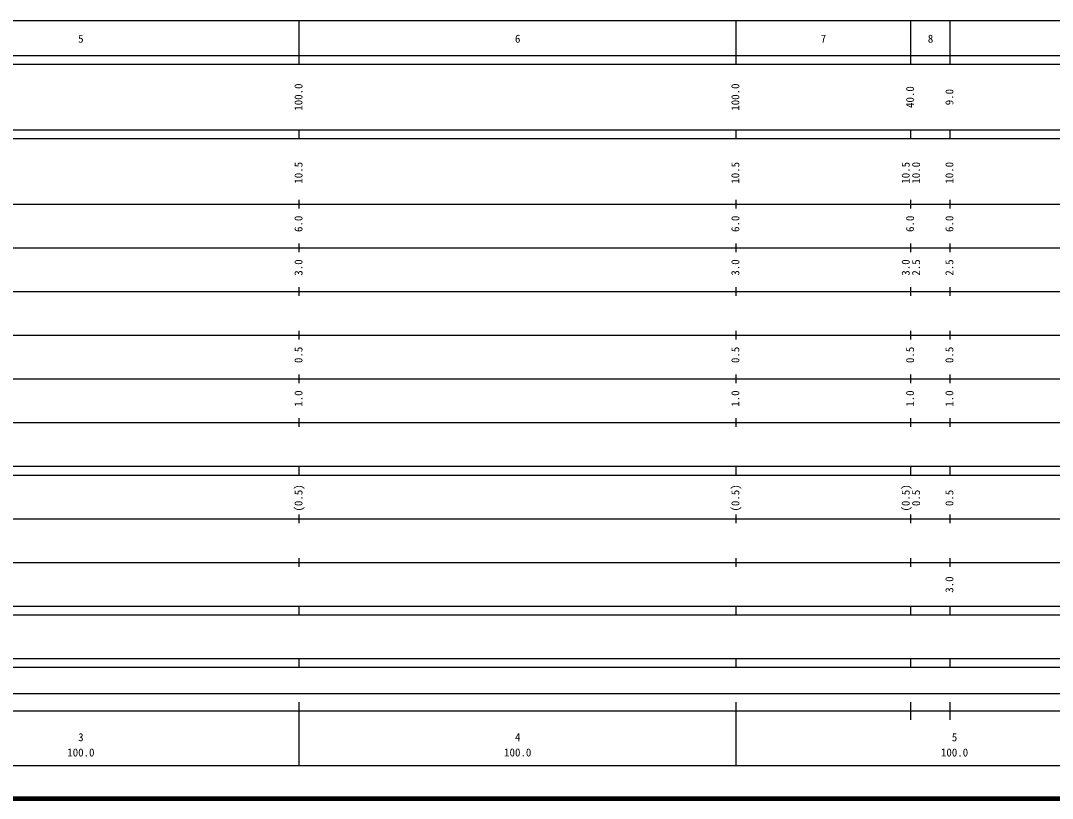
# Model space of a CAD drawing. Units: millimetres on the paper, enlarged 1000 times. Extents: x 40000 to 680000, y 20000 to 380000.
# Drawn here: x 304210 to 540392, y 20000 to 198000 of the extents above; entities that cross this region are included whole.
import ezdxf
from ezdxf.enums import TextEntityAlignment as Align

# ---------------------------------------------------------------- set-up
doc = ezdxf.new("R2010")
doc.units = ezdxf.units.MM
doc.header["$LTSCALE"] = 1000
doc.layers.add('M-TTL', color=2, linetype='Continuous', lineweight=140)
doc.layers.add('M-TTL-BAND', color=7, linetype='Continuous', lineweight=25)
doc.styles.add('ＭＳ ゴシック', font='')
doc.styles.get('ＭＳ ゴシック').set_extended_font_data('MS Gothic')

msp = doc.modelspace()

# ---------------------------------------------------------------- linework, layer by layer
at = {"layer": 'M-TTL'}
msp.add_line((40000, 20000), (680000, 20000), dxfattribs=at)
at = {"layer": 'M-TTL-BAND'}
for p, q in [((68000, 198000), (579000, 198000)), ((368000, 188000), (368000, 198000)), ((468000, 188000), (468000, 198000)), ((508000, 188000), (508000, 198000)), ((517000, 188000), (517000, 198000)), ((40000, 190000), (579000, 190000)), ((40000, 188000), (579000, 188000)), ((40000, 173000), (579000, 173000)), ((368000, 171000), (368000, 173000)), ((468000, 171000), (468000, 173000)), ((508000, 171000), (508000, 173000)), ((517000, 171000), (517000, 173000)), ((40000, 171000), (579000, 171000)), ((40000, 156000), (579000, 156000)), ((368000, 155000), (368000, 157000)), ((468000, 155000), (468000, 157000)), ((508000, 155000), (508000, 157000)), ((517000, 155000), (517000, 157000)), ((368000, 145000), (368000, 147000)), ((468000, 145000), (468000, 147000)), ((508000, 145000), (508000, 147000)), ((517000, 145000), (517000, 147000)), ((46000, 146000), (579000, 146000)), ((368000, 135000), (368000, 137000)), ((468000, 135000), (468000, 137000)), ((508000, 135000), (508000, 137000)), ((517000, 135000), (517000, 137000)), ((52000, 136000), (579000, 136000)), ((46000, 126000), (579000, 126000)), ((368000, 125000), (368000, 127000)), ((468000, 125000), (468000, 127000)), ((508000, 125000), (508000, 127000)), ((517000, 125000), (517000, 127000)), ((52000, 116000), (579000, 116000)), ((368000, 115000), (368000, 117000)), ((468000, 115000), (468000, 117000)), ((508000, 115000), (508000, 117000)), ((517000, 115000), (517000, 117000)), ((368000, 105000), (368000, 107000)), ((468000, 105000), (468000, 107000)), ((508000, 105000), (508000, 107000)), ((517000, 105000), (517000, 107000)), ((46000, 106000), (579000, 106000)), ((40000, 96000), (579000, 96000)), ((368000, 94000), (368000, 96000)), ((468000, 94000), (468000, 96000)), ((508000, 94000), (508000, 96000)), ((517000, 94000), (517000, 96000)), ((40000, 94000), (579000, 94000)), ((49000, 84000), (579000, 84000)), ((368000, 83000), (368000, 85000)), ((468000, 83000), (468000, 85000)), ((508000, 83000), (508000, 85000)), ((517000, 83000), (517000, 85000)), ((40000, 74000), (579000, 74000)), ((368000, 73000), (368000, 75000)), ((468000, 73000), (468000, 75000)), ((508000, 73000), (508000, 75000)), ((517000, 73000), (517000, 75000)), ((40000, 64000), (579000, 64000)), ((368000, 62000), (368000, 64000)), ((468000, 62000), (468000, 64000)), ((508000, 62000), (508000, 64000)), ((517000, 62000), (517000, 64000)), ((40000, 62000), (579000, 62000)), ((40000, 52000), (579000, 52000)), ((368000, 50000), (368000, 52000)), ((468000, 50000), (468000, 52000)), ((508000, 50000), (508000, 52000)), ((517000, 50000), (517000, 52000)), ((40000, 50000), (579000, 50000)), ((71000, 44000), (565000, 44000)), ((368000, 27500), (368000, 42000)), ((468000, 27500), (468000, 42000)), ((508000, 38000), (508000, 42000)), ((517000, 38000), (517000, 42000)), ((40000, 40000), (579000, 40000)), ((68000, 27500), (579000, 27500))]:
    msp.add_line(p, q, dxfattribs=at)

# ---------------------------------------------------------------- texts
at = {"layer": 'M-TTL-BAND', "style": 'ＭＳ ゴシック'}
for s, p in [('5', (318000, 192405)), ('6', (418000, 192405)), ('7', (488000, 192405)), ('8', (512500, 192405)), ('3', (318000, 32523)), ('4', (418000, 32523)), ('5', (518000, 32523)), ('100.0', (318000, 29033)), ('100.0', (418000, 29033)), ('100.0', (518000, 29033))]:
    msp.add_text(s, height=1833, dxfattribs=at).set_placement(p, align=Align.BOTTOM_CENTER)
for s, p in [('100.0', (369278, 180500)), ('100.0', (469278, 180500)), ('40.0', (509278, 180500)), ('9.0', (518278, 180500)), ('10.5', (369278, 163174)), ('10.5', (469278, 163174)), ('10.5', (508278, 163174)), ('10.0', (510648, 163174)), ('10.0', (518278, 163174)), ('6.0', (369278, 151500)), ('6.0', (469278, 151500)), ('6.0', (509278, 151500)), ('6.0', (518278, 151500)), ('3.0', (369278, 141500)), ('3.0', (469278, 141500)), ('3.0', (508278, 141500)), ('2.5', (510648, 141500)), ('2.5', (518278, 141500)), ('0.5', (369278, 121500)), ('0.5', (469278, 121500)), ('0.5', (509278, 121500)), ('0.5', (518278, 121500)), ('1.0', (369278, 111500)), ('1.0', (469278, 111500)), ('1.0', (509278, 111500)), ('1.0', (518278, 111500)), ('(0.5)', (369278, 88764)), ('(0.5)', (469278, 88764)), ('(0.5)', (508278, 88764)), ('0.5', (510648, 88764)), ('0.5', (518278, 88764)), ('3.0', (518278, 68936))]:
    msp.add_text(s, height=1833, rotation=90, dxfattribs=at).set_placement(p, align=Align.BOTTOM_CENTER)

doc.saveas('drawing.dxf')
